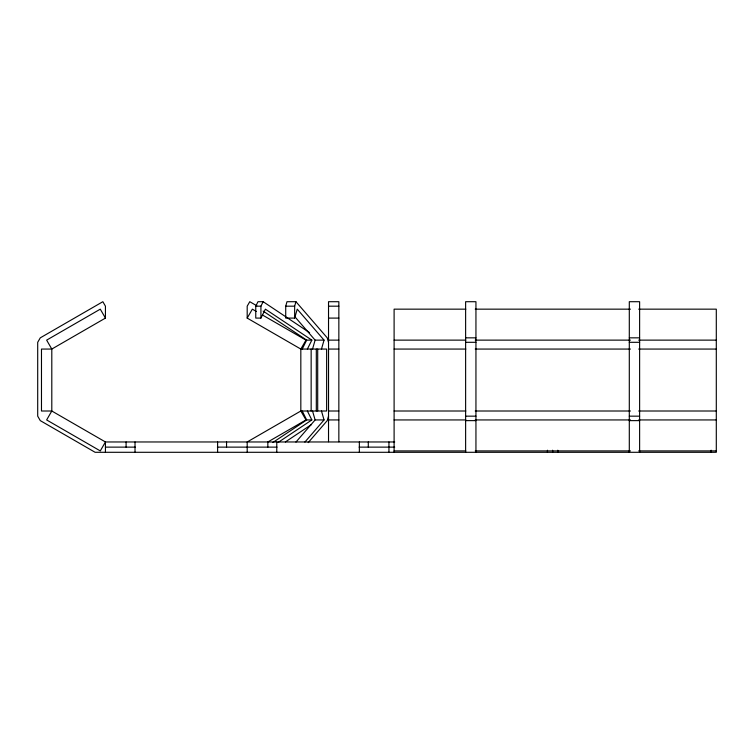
<?xml version="1.0" encoding="UTF-8"?>
<svg xmlns="http://www.w3.org/2000/svg" width="754" height="754" viewBox="0 0 754 754"><rect width="100%" height="100%" fill="white"/><g stroke="black" fill="none" stroke-linecap="round" stroke-linejoin="round"><path stroke-width="1.13" d="M321.477 349.064L324.05 340.129L297.236 309.159L294.654 318.094L285.719 318.094L285.719 306.181L287.001 301.704L295.945 301.704L327.236 337.839L328.527 342.307M294.654 318.094L294.654 306.181L295.945 301.704M312.533 349.064L315.115 340.129L294.428 316.237M328.527 416.161L327.236 420.628L308.197 442.617M307.368 349.064L311.845 340.129L265.389 309.159L260.922 318.094L255.757 318.094L255.757 306.181L257.991 301.704L263.155 301.704L309.611 332.674M260.922 318.094L260.922 306.181L263.155 301.704M302.213 349.064L306.68 340.129L311.845 340.129M247.189 452.296L247.189 441.967L300.827 411.005L326.633 411.005L326.633 349.064L300.827 349.064L247.189 318.094L252.354 309.159L256.398 311.496M295.954 442.061L315.115 419.94L324.05 419.94L321.477 411.005M304.899 442.061L324.05 419.94M272.807 442.523L306.68 419.94L311.845 419.94L307.368 411.005M277.972 442.523L311.845 419.94M285.37 441.957L311.534 424.511M638.695 309.159L716.3 309.159L716.3 452.296L95.117 452.296L40.282 420.628L37.7 416.161L37.7 342.307L40.282 337.839L102.855 301.704L105.437 306.181L105.437 318.094L51.8 349.064L41.479 349.064L41.479 411.005L51.8 411.005L105.437 441.967L394.71 441.967M267.529 442.146L305.992 419.94L300.827 411.005L300.827 349.064L305.992 340.129L262.467 315.002M255.757 306.181L260.922 306.181M285.719 306.181L294.654 306.181M328.527 306.181L338.848 306.181M465.831 309.159L394.106 309.159L394.106 452.296M475.237 309.159L630.457 309.159M328.527 318.094L338.848 318.094M465.623 337.839L475.944 337.839M629.298 337.839L639.618 337.839M315.115 340.129L324.05 340.129M328.527 340.129L338.848 340.129M394.106 340.129L465.831 340.129M475.237 340.129L630.457 340.129M638.695 340.129L716.3 340.129M465.623 342.307L475.944 342.307M629.298 342.307L639.618 342.307M328.527 349.064L338.848 349.064M394.106 349.064L465.831 349.064M475.237 349.064L630.457 349.064M638.695 349.064L716.3 349.064M328.527 411.005L338.848 411.005M394.106 411.005L465.831 411.005M475.237 411.005L630.457 411.005M638.695 411.005L716.3 411.005M465.623 416.161L475.944 416.161M629.298 416.161L639.618 416.161M328.527 419.94L338.848 419.94M394.106 419.94L465.831 419.94M475.237 419.94L630.457 419.94M638.695 419.94L716.3 419.94M465.623 420.628L475.944 420.628M629.298 420.628L639.618 420.628M105.437 447.131L135.258 447.131M217.369 447.131L277.01 447.131M359.121 447.131L394.71 447.131M394.106 450.911L465.831 450.911M475.237 450.911L630.457 450.911M638.695 450.911L716.3 450.911M256.831 305.785L249.772 301.704L247.189 306.181L247.189 318.094M263.137 311.091L306.68 340.129M105.437 318.094L100.282 309.159L46.644 340.129L51.8 349.064L51.8 411.005L46.644 419.94L100.282 450.911L105.437 441.967L105.437 452.296M302.213 411.005L306.68 419.94M312.533 411.005L315.115 419.94M711.135 450.223L711.135 452.296M639.618 452.296L639.618 301.704L629.298 301.704L629.298 452.296M557.781 450.223L557.781 452.296M552.616 450.223L552.616 452.296M547.461 450.223L547.461 452.296M475.944 452.296L475.944 301.704L465.623 301.704L465.623 452.296M388.941 441.967L388.941 452.296M368.291 441.967L368.291 447.131M359.356 441.967L359.356 452.296M338.848 441.74L338.848 301.704L328.527 301.704L328.527 441.74M317.698 349.064L317.698 411.005M316.312 349.064L316.312 411.005M311.148 349.064L311.148 411.005M276.775 441.967L276.775 452.296M267.84 441.967L267.84 447.131M226.549 441.967L226.549 447.131M217.604 441.967L217.604 452.296M135.023 441.967L135.023 452.296M126.088 441.967L126.088 447.131"/></g></svg>
